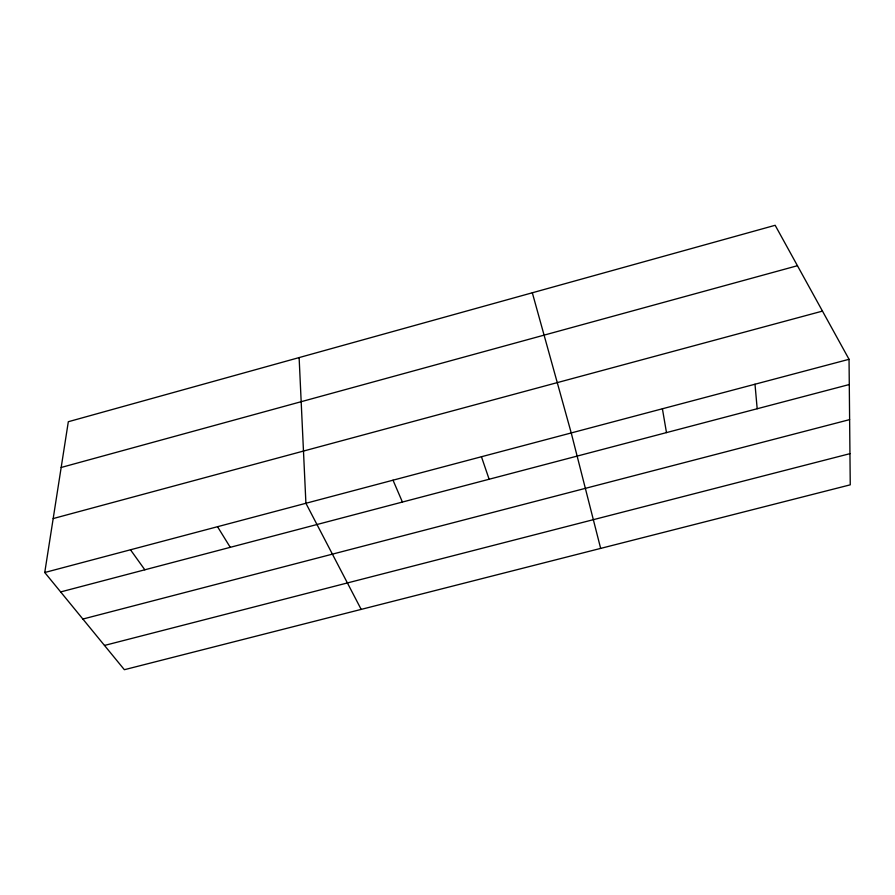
<?xml version="1.0" encoding="UTF-8"?>
<svg xmlns="http://www.w3.org/2000/svg" width="895" height="895" viewBox="0 0 895 895"><rect width="100%" height="100%" fill="white"/><g stroke="black" fill="none" stroke-linecap="round" stroke-linejoin="round"><path stroke-width="1.34" d="M44.75 572.509L68.322 421.724L775.159 225.294L849.042 359.298L850.25 484.833L124.371 669.706L44.75 572.509L849.042 359.298M61.162 467.47L797.445 265.714M53.185 518.563L822.471 311.102M60.659 591.931L849.288 384.526M82.866 619.049L849.624 419.621M104.491 645.44L849.948 453.664M130.48 549.776L144.833 569.802M217.53 526.707L230.261 547.337M361.177 609.394L305.911 503.281L299.12 357.586M393.017 480.19L402.414 502.05M481.443 456.741L489.129 479.25M532.324 292.777L571.234 432.945L600.657 548.4M662.401 408.769L666.484 432.609M755 384.223L757.181 408.746"/></g></svg>
